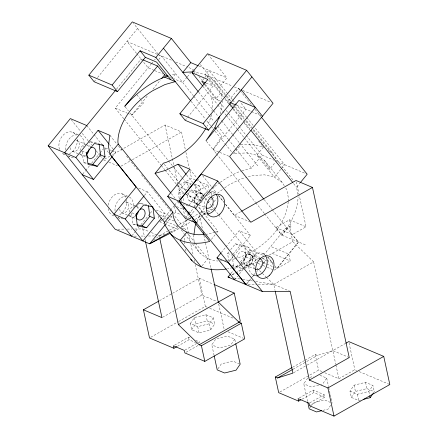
<?xml version="1.0" encoding="UTF-8"?>
<svg xmlns="http://www.w3.org/2000/svg" width="438" height="438" viewBox="0 0 438 438"><rect width="100%" height="100%" fill="white"/><g stroke="black" fill="none" stroke-linecap="round" stroke-linejoin="round"><path stroke-width="0.33" stroke-dasharray="2.19 1.64" d="M184.174 240.347L184.732 236.378M193.908 234.888C192.419 248.954 204.103 260.281 217.763 261.015M211.499 114.389L211.335 115.566A54.328 34.186 -38.7 0 1 207.026 126.21M211.948 111.208L212.846 104.846L211.395 96.918L220.221 100.658M220.528 113.973L222.34 101.112M288.242 201.825C285.209 229.03 260.955 250.908 235.748 258.551M288.33 201.184L288.604 199.252L286.874 189.807L285.357 187.442M196.963 221.557L199.816 214.631M216.054 153.245L213.071 149.522L222 136.273L216.613 129.56M201.015 212.852L205.433 206.314M190.322 323.512L194.423 317.545L205.898 314.708L213.279 317.835L214.631 324.093L210.53 330.055L199.055 332.891L191.674 329.77L190.322 323.512L197.702 326.639L209.178 323.797L213.279 317.835M191.674 329.77L195.775 323.802L207.251 320.966L214.631 324.093M214.083 355.388L211.806 344.848L215.907 338.886L227.382 336.045L234.763 339.171L235.474 342.467M234.763 339.171L230.662 345.139L219.186 347.975L211.806 344.848M217.965 368.791L221.316 363.912L232.792 361.076L239.559 363.94M307.596 401.575L303.748 383.792L307.848 377.83M319.937 375.251L326.704 378.12L322.603 384.082L321.328 384.394M309.907 407.734L311.029 406.103M311.402 405.561L313.258 402.861L324.733 400.02L330.268 402.369M330.624 405.314L328.018 409.108L322.28 410.532M360.633 400.053L358.722 400.524L351.342 397.397L349.989 391.139L354.085 385.177L365.56 382.341L372.941 385.467L374.293 391.725L373.548 392.809M351.342 397.397L355.437 391.435L366.913 388.599L374.293 391.725M349.989 391.139L357.37 394.266L368.845 391.43L372.941 385.467M94.121 81.747L95.845 79.628M97.575 77.51L137.587 28.486L133.524 23.422M116.448 89.204L141.074 59.031L142.301 59.552M123.79 118.725L115.254 108.093L151.088 64.178M151.51 63.658L152.785 62.097M154.477 60.022L155.326 58.982M158.715 59.634L161.578 56.124L193.382 95.774M82.656 174.165L85.218 171.028M85.645 170.508L89.91 165.279M91.613 163.188L99.716 153.262M100.143 152.742L103.127 149.079M127.507 113.278L131.794 115.095L147.792 95.484M152.982 89.128L160.335 80.116M171.581 78.703L175.671 73.688L169.955 75.32M112.708 155.95L115.698 152.293L113.601 149.681M186.96 77.28L182.717 82.47L173.766 78.676M187.382 76.759L190.776 72.604M192.468 70.523L193.317 69.483L187.026 66.822M202.635 80.263L204.683 77.756M205.088 77.258L206.725 75.248L231.894 85.908M185.143 120.302L213.103 86.045L208.63 80.472M207.946 54.29L226.906 77.915L218.929 87.693L214.456 80.734L205.296 74.613L193.421 71.827M144.425 195.474L147.409 191.817L165.027 213.771L162.044 217.429M136.136 206.752L137.428 205.17M137.861 204.639L139.153 203.057L148.378 204.957M240.358 89.407L238.469 88.607L227.869 101.6L229.66 102.355M131.986 235.639L135.402 231.461M135.824 230.935L138.813 227.278M140.943 224.667L149.9 213.689M150.327 213.169L152.462 210.558M179.186 198.584L178.332 191.871L186.095 182.361L191.362 183.445M206.429 141.26L213.071 149.522L245.948 109.248L250.843 111.323M162.547 219.964L170.262 210.519M170.502 210.218L174.116 205.794M174.543 205.269L177.647 201.469M179.684 198.967L180.598 197.85M165.832 223.955L171.805 216.64L173.054 218.201M189.008 205.181L196.771 195.671L195.315 184.256L199.827 186.172L201.288 197.582L193.525 207.092M185.274 218.332L188.258 214.675M188.685 214.155L193.377 208.406M193.804 207.88L207.448 191.16L209.331 191.959M201.737 199.208L202.975 197.691M180.615 227.618L186.895 219.92M187.311 219.411L189.824 216.328M190.245 215.819L195.288 209.638M196.558 223.112L205.942 211.62M214.045 201.688L216.602 198.556M263.435 147.064L256.783 155.216L246.884 152.895L235.398 153.508L233.416 154.072L240.949 144.841L251.56 144.277L263.435 147.064L262.581 146.002M241.929 170.825L251.407 168.126L262.028 155.112L273.942 160.16M211.362 239.383L215.102 234.801M216.766 232.764L218.014 231.237L197.105 205.181M244.311 137.937L269.534 169.369L275.392 162.191M275.814 161.682L277.068 160.144L272.595 153.185L253.356 129.215M202.044 265.828L207.864 258.694L195.184 242.887M280.78 169.364L274.402 177.171L264.503 174.85L253.016 175.463L245.921 177.483M281.201 168.838L284.601 164.672L253.788 126.27M221.25 252.627L225.515 247.404M225.942 246.879L239.164 230.678L250.448 235.463L233.388 256.361M228.691 261.398L227.661 253.345L228.954 251.757M230.678 249.644L235.425 243.835L244.645 245.734L249.162 247.645L250.618 259.055L244.152 266.983M233.038 254.199L239.936 245.745L249.162 247.645M229.123 261.59L232.961 256.887M297.856 194.362L296.553 187.25L299.953 183.084M231.007 273.361L233.569 270.23M233.996 269.704L238.683 263.955M240.391 261.869L250.202 249.846L263.282 255.387M231.757 265.297L238.343 266.654L240.495 264.01M240.927 263.484L246.101 257.144L244.645 245.734M234.604 279.811L237.588 276.148M239.296 274.062L243.134 269.359M243.561 268.833L256.783 252.633L239.164 230.678M263.616 255.184L285.373 228.521L289.502 226.189L291.035 226.84L289.518 219.81L275.809 227.557L281.968 235.228L286.912 229.173L291.035 226.84M245.888 284.59L250.58 278.842M251.007 278.316L255.272 273.093M260.391 266.824L261.245 265.778M263.375 263.167L265.937 260.03M246.939 283.627L250.777 278.924M252.485 276.832L255.042 273.701M256.75 271.609L257.604 270.564M263.145 263.769L266.134 260.112M131.794 115.095L143.511 103.023L141.436 100.444M208.061 202.783L211.576 199.159M212.03 198.688L214.762 195.874M153.667 240.478L159.218 235.89L168.739 230.508M217.494 193.191L222.597 189.44M224.721 187.875L228.444 185.132L240.714 178.972L245.275 177.669M170.19 232.113L174.302 229.775L174.576 231.029L171.532 232.589M232.135 274.681L243.889 267.996M244.475 267.662L252.704 262.981L252.972 264.234L254.905 266.112M109.954 156.142L103.439 159.826L106.483 161.118M110.551 155.808L165.066 125.005L181.502 131.964L185.367 149.84M121.063 166.122L131.728 160.094M132.32 159.761L181.502 131.964M195.195 179.854L191.521 178.299L177.812 186.046L186.993 189.939M209.43 191.696L208.05 185.301L194.341 193.049L187.606 190.196M160.034 221.387L162.044 220.248M163.697 219.318L167.721 217.045M174.039 213.47L175.764 212.496L181.37 214.872M208.159 194.647L211.105 192.983L211.663 195.567M169.336 230.174L188.384 219.411M188.981 219.077L199.098 213.355L214.456 208.493L213.481 203.971M179.104 228.472L174.576 231.029L170.738 232.244M181.19 227.295L190.957 221.776M191.532 221.447L193.257 220.473M195.009 219.482L202.082 215.485M202.668 215.157L207.388 212.49M207.973 212.156L213.87 208.827M225.493 204.201L234.401 215.299L240.922 211.62M159.448 300.731L171.92 293.684M172.517 293.345L199.241 278.245L213.613 284.333M275.809 227.557L292.338 234.56L306.047 226.813L299.318 195.704M256.996 261.962L243.846 268.916M262.455 258.88L265.329 257.254M269.354 254.982L292.852 241.699L289.502 226.189M162.558 317.315L175.649 309.912M176.246 309.573L201.841 295.113L217.062 301.558M150.688 337.282L178.009 321.842M178.605 321.508L205.329 306.403L207.207 307.197M274.057 270.186L290.29 261.01L288.801 254.111L270.733 246.457M292.852 241.699L313.624 261.869L273.745 284.404L257.555 284.563M174.538 345.133L188.504 337.244L190.935 338.273M177.406 346.321L189.046 339.746L195.737 342.576M184.907 350.099L197.708 342.866M198.288 342.538L199.454 341.881L199.723 343.129M186.03 352.272L198.25 345.368M292.573 367.274L304.476 360.545M305.072 360.211L315.19 354.495L317.446 355.448L332.809 350.586L349.245 357.55M293.044 369.239L306.14 361.837M306.731 361.503L317.446 355.448M293.52 372.787L306.616 365.385M307.213 365.051L345.21 343.578M279.882 391.999L318.574 370.137L322.269 371.703M299.258 397.961L313.219 390.066L324.169 394.709L324.711 397.211L309.584 405.758M302.127 399.149L313.761 392.574L324.711 397.211M324.728 372.743L338.892 378.744L354.835 369.732L356.713 370.526M309.622 402.927L324.169 394.709M232.282 274.84L235.326 273.279M235.934 272.967L243.238 269.228M242.241 264.388L253.761 258.601L257.511 260.188M164.978 234.067L159.218 235.89L157.866 235.907M214.965 232.102L208.11 234.056L206.084 234.166M215.578 231.932L218.014 231.237M235.102 258.738L227.902 260.479M309.71 377.37L313.526 376.423M318.782 385.029L311.128 386.918L303.748 383.792M220.467 260.873L221.82 260.802M225.198 260.621L227.229 260.511M117.822 229.173L124.567 229.107M127.266 229.079L131.986 229.036M134.685 229.008L142.777 228.932L148.865 231.51M134.258 236.137L137.631 236.104M141.003 236.071L145.049 236.033M148.427 236L155.172 235.934M248.111 284.656L256.882 284.569M234.073 277.999L240.123 278.973M242.816 279.411L252.901 281.037M255.589 281.475L273.745 284.404L290.18 291.369M90.485 141.715L99.048 143.478M193.903 184.951L199.827 186.172M82.147 151.762L83.521 162.503L86.812 163.182M188.258 206.008L183.177 204.716M131.477 213.24L132.851 223.977L136.147 224.656M231.943 265.948L233.635 266.665L242.855 268.565M185.827 194.417L190.776 196.273M305.302 244.787L280.43 234.582M242.871 90.474L271.182 102.465M234.407 86.97L240.068 89.368M154.247 70.408L148.121 67.813L143.144 61.616M154.86 70.666L162.821 74.038M236.827 105.388L245.948 109.248L240.144 102.016M115.254 108.093L126.894 113.02M198.885 66.045L226.906 77.915M158.72 54.827L171.931 60.422M175.704 62.021L186.396 66.554M157.176 54.263L126.976 41.468L136.377 53.179M157.8 54.526L161.578 56.124M206.205 83.127L213.103 86.045M251.456 111.581L261.245 115.731M169.517 76.874L170.732 77.389M277.708 161.753L306.551 173.968M213.071 149.522L219.192 152.112M219.799 152.375L229.594 156.525M195.808 180.117L208.05 185.301M289.518 219.81L306.047 226.813M72.839 132.396L78.38 134.745M213.47 191.964L216.547 193.273M107.545 148.843L104.408 147.513L109.062 153.311M110.053 149.905L111.307 150.437M111.936 150.699L115.698 152.293M209.961 192.222L214.346 194.083M90.387 141.819L93.212 143.018M186.095 182.361L190.607 184.272L182.843 193.782L178.332 191.871M209.572 192.331L211.105 192.983M285.373 228.521L286.912 229.173M77.192 140.729L86.855 144.825M201.381 193.333L205.006 194.872M205.614 195.129L210.448 197.177M90.901 146.577L87.211 145.016A5.793 4.265 -67 0 1 89.04 149.051M194.762 190.574A5.793 4.265 -67 0 1 193.87 200.199A5.793 4.265 -67 0 1 187.563 196.273A5.793 4.265 -67 0 1 194.762 190.574L201.535 193.443M196.771 195.671L201.288 197.582M185.805 194.499L200.5 200.724L191.11 189.019M108.92 162.148L117.444 165.756M234.401 215.299L250.235 222.006M82.059 151.094L86.012 152.763M72.5 151.324L79.141 154.143M79.749 154.395L86.122 157.056M189.369 200.79L196.142 203.659M196.689 203.933L197.899 204.442M198.502 204.699L205.148 207.513M63.307 153.919L64.539 154.444M68.229 156.01L70.08 156.788M83.521 162.503L86.905 163.938M203.938 213.492L208.247 215.315M138.627 188.094L147.409 191.817M176.766 206.654L184.239 209.824M188.603 211.669L192.337 213.251M185.11 216.454L191.959 219.356M272.228 253.356L290.29 261.01M122.169 193.875L128.942 196.739M262.8 253.443L266.496 255.004M156.229 210.043L171.805 216.64M267.021 256.975L268.264 257.5L272.436 262.701L273.246 266.441M139.153 203.057L143.106 204.732M235.425 243.835L239.936 245.745M159.782 214.981L167.88 218.409M168.504 218.671L174.105 221.048M250.202 249.846L254.374 255.047L259.98 257.424M262.471 258.48L266.211 260.062M266.83 260.325L272.436 262.701M126.522 202.203L136.185 206.298A5.793 4.265 -67 0 1 138.364 210.021M136.541 206.49L140.231 208.055M244.097 252.047L259.17 258.393M166.287 221.551L177.543 226.32M181.918 228.171L185.663 229.758L174.538 215.89M259.635 261.092L273.958 267.158M274.582 267.421L277.073 268.478L298.497 242.23L292.338 234.56M246.101 257.144L250.618 259.055M159.531 221.672L163.889 223.517M164.513 223.785L177.593 229.326L176.651 224.957M257.862 263.326L262.22 265.171M262.844 265.433L266.583 267.016M267.202 267.279L273.432 269.918M131.958 212.808L135.342 214.242M227.661 253.345L232.173 255.255M121.83 212.802L136.07 218.792M241.163 263.309L245.472 265.132M246.019 265.406L254.478 268.992M238.343 266.654L242.291 268.33M113.869 215.918L112.637 215.397A11.771 8.667 -67 0 1 108.285 208.597M118.178 217.741L119.41 218.266M253.268 274.965L257.577 276.789M132.851 223.977L136.24 225.411M151.302 232.54L159.218 235.89L159.503 237.226M209.703 308.253L234.073 318.579M359.209 371.583L389.825 384.553M228.067 331.801L243.462 338.322M195.802 340.331L199.454 341.881M268.286 150.305L272.595 153.185M282.034 182.274L264.415 160.319L256.783 155.216L274.402 177.171L282.034 182.274L284.99 186.873M256.838 267.99L266.014 276.898M266.496 277.369L273.745 284.404L275.042 290.405M125.164 106.834L128.487 110.973M238.469 88.607L239.75 90.206M240.177 90.737L251.27 104.567M255.113 109.352L261.086 116.798M232.386 99.601L208.844 70.266L205.296 74.613L223.254 96.99M232.813 100.132L235.381 103.335M235.808 103.866L246.512 117.203M246.939 117.734L253.361 125.739M214.456 80.734L226.424 95.654M226.851 96.185L231.127 101.512M235.403 106.839L244.809 118.561M246.517 120.691L252.929 128.679M200.39 64.589L224.913 95.15M225.34 95.681L230.47 102.076M232.605 104.737L233.465 105.804M233.892 106.335L244.152 119.12M245.86 121.255L251.417 128.181M253.126 130.31L294.265 181.578M206.725 75.248L223.725 96.431M224.141 96.946L229.151 103.193M233.416 108.514L243.227 120.751M243.654 121.282L250.054 129.259M293.57 183.527L296.553 187.25M224.962 99.119L229.665 104.978M230.092 105.514L232.66 108.706M233.087 109.243L242.488 120.959M244.201 123.094L249.759 130.02M258.732 141.206L260.446 143.335M260.873 143.872L262.154 145.465M193.744 70.014L196.306 73.206M198.868 76.398L202.279 80.652M205.269 84.375L219.35 101.928M219.777 102.459L224.475 108.312M226.178 110.436L238.557 125.859M238.984 126.39L245.811 134.904M246.238 135.435L262.028 155.112M204.809 84.994L215.912 98.829L220.823 92.818L221.869 98.555M202.969 86.417L217.379 104.375M217.806 104.912L225.931 115.03M226.358 115.566L237.046 128.881M237.473 129.418L243.884 137.406M198.628 92.1L213.158 110.217M213.591 110.748L218.288 116.607M218.721 117.143L221.283 120.335M221.71 120.872L232.397 134.187M232.824 134.723L239.236 142.711M239.668 143.248L258.568 166.801M193.81 96.305L208.745 114.926M209.167 115.457L213.864 121.31M217.702 126.095L227.941 138.868M228.368 139.399L235.195 147.913M235.622 148.444L251.407 168.126M137.587 28.486L157.872 53.77M191.094 101.331L205.203 118.912M206.911 121.041L210.76 125.837M211.187 126.368L212.895 128.498M215.036 131.165L224.869 143.418M225.296 143.949L231.707 151.942M264.158 199.602L271.839 209.172M272.266 209.703L298.3 242.148L276.876 268.395L274.779 265.778M136.804 53.71L142.733 61.096M216.481 153.776L255.31 202.17M255.737 202.706L264.273 213.339M264.7 213.87L281.765 235.146A65.196 41.024 -38.7 0 0 298.086 196.804M202.591 175.654L211.499 186.758M211.921 187.283L216.586 193.098M218.283 195.211L223.796 202.088M218.737 195.939L223.813 202.263M225.504 204.371L250.448 235.463M268.067 257.418L273.098 263.687M136.875 94.756L141.02 99.924M189.835 169.205L196.963 178.091M197.385 178.616L207.448 191.16M186.566 174.861L192.983 182.865M193.41 183.396L203.686 196.197M205.395 198.332L207.108 200.462M207.535 200.998L210.963 205.263M211.39 205.8L213.958 208.997M214.385 209.534L218.239 214.33M218.666 214.866L253.761 258.601M130.141 113.031L168.066 160.303M168.493 160.834L172.764 166.15M173.191 166.681L181.721 177.319M182.148 177.85L189.402 186.895M164.25 164.239L178.332 181.786M178.759 182.317L185.586 190.826M187.289 192.95L196.678 204.65M124.217 119.262L160.921 165M161.348 165.531L164.765 169.785M165.192 170.316L176.29 184.146M176.717 184.677L183.971 193.722M171.296 193.569L175.561 198.885M177.697 201.546L193.059 220.686M109.905 135.347L116.754 143.883M118.468 146.018L121.89 150.283M126.598 156.152L138.156 170.552M141.578 174.817L154.849 191.357M155.276 191.888L171.537 212.156M186.725 232.348L194.757 242.362M181.206 229.879L184.168 233.569M184.59 234.095L190.935 242M192.627 244.108L200.237 253.591M109.401 144.452L113.179 149.155M86.79 125.558L93.579 134.017M94 134.543L101.638 144.058M71.202 119.651L80.532 131.28M82.229 133.398L88.169 140.795M88.591 141.326L91.564 145.027M96.229 150.842L99.623 155.068M100.045 155.599L102.591 158.77M264.415 160.319L269.255 167.853L269.534 169.369M368.845 391.43L369.519 394.561M365.56 382.341L366.913 388.599M349.037 342.883L354.835 369.732M357.37 394.266L358.722 400.524M354.085 385.177L355.437 391.435M296.312 181.803L299.176 195.041M313.624 261.869L335.776 364.339M335.919 364.991L338.892 378.744M326.704 378.12L328.555 386.683M328.697 387.34L332.113 403.146M315.19 354.495L318.574 370.137M313.219 390.066L313.761 392.574M254.374 255.047L255.989 262.532M185.936 152.484L189.375 168.373M189.944 171.017L191.521 178.299M199.389 214.691L202.274 228.034M203.856 235.37L210.924 268.056M218.704 304.038L224.234 329.579M209.178 323.797L210.53 330.055M199.241 278.245L205.329 306.403M165.066 125.005L174.006 166.363M174.149 167.031L177.899 184.376M178.047 185.044L180.642 197.051M181.217 199.717L181.65 201.721M182.947 207.721L184.825 216.394M185.542 219.728L188.428 233.071M188.575 233.739L190.306 241.743M190.88 244.415L193.191 255.086M194.198 259.756L194.631 261.76M195.206 264.426L201.841 295.113M205.898 314.708L207.251 320.966M174.412 206.227L175.764 212.496M197.702 326.639L199.055 332.891M194.423 317.545L195.775 323.802M188.504 337.244L189.046 339.746M158.315 216.06L159.125 219.799M142.777 228.932L144.507 236.936M145.088 239.602L145.372 240.938M232.26 255.929L233.635 266.665M183.445 198.48L183.872 201.836M108.345 205.11A11.771 8.667 -67 0 1 116.508 193.848A11.771 8.667 -67 0 1 125.98 198.299M126.341 199.586A11.771 8.667 -67 0 1 119.601 214.801M59.497 149.495A11.771 8.667 -67 0 1 64.172 134.17A11.771 8.667 -67 0 1 76.135 135.649M77.192 139.196A11.771 8.667 -67 0 1 67.885 154.291M64.375 154.302A11.771 8.667 -67 0 1 61.429 152.616M85.591 155.129A5.793 4.265 -67 0 1 80.543 153.82M80.006 150.749A5.793 4.265 -67 0 1 85.027 144.562M134.926 216.602A5.793 4.265 -67 0 1 129.686 214.888M129.336 212.222A5.793 4.265 -67 0 1 135.107 206.019M76.108 140.45A5.793 4.265 -67 0 1 79.289 145.892A5.793 4.265 -67 0 1 74.356 151.581A5.793 4.265 -67 0 1 70.315 147.135M125.438 201.923A5.793 4.265 -67 0 1 128.619 207.366A5.793 4.265 -67 0 1 123.686 213.06A5.793 4.265 -67 0 1 119.645 208.608M129.445 197.001A11.771 8.667 -67 0 1 133.136 207.623M129.429 215.189A11.771 8.667 -67 0 1 128.613 216.016M123.385 218.754A11.771 8.667 -67 0 1 117.532 216.963M115.002 210.902A11.771 8.667 -67 0 1 126.741 196.169M80.116 135.523A11.771 8.667 -67 0 1 83.685 146.735M73.453 157.357A11.771 8.667 -67 0 1 68.629 155.873M65.727 149.993A11.771 8.667 -67 0 1 77.411 134.696M197.773 204.212A5.793 4.265 -67 0 1 194.565 198.934A5.793 4.265 -67 0 1 199.263 193.125A5.793 4.265 -67 0 1 203.56 197.056M202.175 201.726A5.793 4.265 -67 0 1 201.557 202.487M205.433 207.388A5.793 4.265 -67 0 1 204.551 201.655A5.793 4.265 -67 0 1 208.795 197.248M254.763 268.861A5.793 4.265 -67 0 1 253.881 263.129A5.793 4.265 -67 0 1 258.124 258.727M256.646 275.529A11.771 8.667 -67 0 1 249.863 261.294A11.771 8.667 -67 0 1 264.678 254.746M211.269 191.395A11.771 8.667 -67 0 1 215.343 193.267M206.139 214.062A11.771 8.667 -67 0 1 199.504 205.553M200.177 200.839A11.771 8.667 -67 0 1 207.689 191.986M241.639 264.689A65.196 41.024 -38.7 0 1 233.23 267.487M232.583 267.656A65.196 41.024 -38.7 0 1 227.503 268.79M186.019 251.084A65.196 41.024 -38.7 0 1 185.241 248.57M184.382 243.867A65.196 41.024 -38.7 0 1 184.19 241.059M212.726 188.209A65.196 41.024 -38.7 0 1 214.286 186.895M214.812 186.462A65.196 41.024 -38.7 0 1 219.701 182.706M220.259 182.312A65.196 41.024 -38.7 0 1 240.632 171.176M198.321 204.108A5.793 4.265 -67 0 1 194.308 199.624A5.793 4.265 -67 0 1 198.567 193.18A5.793 4.265 -67 0 1 203.32 196.542M236.892 257.747A5.793 4.265 -67 0 1 241.913 251.598A5.793 4.265 -67 0 1 245.899 256.564A5.793 4.265 -67 0 1 240.884 262.712M250.552 264.3A5.793 4.265 -67 0 0 250.711 254.812A5.793 4.265 -67 0 0 243.835 261.218A5.793 4.265 -67 0 0 250.552 264.3M249.972 264.541A5.793 4.265 -67 0 0 250.87 254.916A5.793 4.265 -67 0 0 243.665 260.615A5.793 4.265 -67 0 0 249.972 264.541"/><path stroke-width="0.66" d="M194.001 234.248L195.173 225.893L195.923 224.081M170.869 193.038L155.085 173.36L165.882 170.283L178.003 164.195L189.835 169.205L167.655 196.377L178.939 201.157L255.425 107.469L238.902 100.466L206.008 140.735L214.959 127.491L219.515 116.431M363.184 399.423L370.198 397.688L373.176 393.351M170.76 79.705L156.667 62.141L145.383 57.362L117.422 91.619L94.121 81.747L88.832 75.161L132.303 21.9L171.406 38.467L190.787 62.618L198.261 65.782M170.316 233.213L149.626 243.813L115.123 229.2L48.175 145.766L70.354 118.594L86.79 125.558M88.832 75.161L112.133 85.032L140.094 50.775L155.895 57.466L190.667 100.8M115.588 90.266L64.61 152.731L131.559 236.164M155.895 57.466L171.406 38.467M48.175 145.766L75.9 157.51L98.079 130.338L109.905 135.347L108.416 145.942L109.933 154.236L164.546 222.296L165.104 225.34L170.913 234.379L192.058 260.725M167.694 76.102L164.661 74.816L157.614 66.034L124.742 106.314C136.459 92.927 151.044 81.517 168.05 75.862M161.633 78.528L164.661 74.816M88.131 163.451L92.741 164.403L100.505 154.893L99.13 144.151M164.874 76.77L164.606 77.099L175.277 81.621L164.956 84.561L152.687 90.726A54.328 34.186 -38.7 0 0 117.91 142.208L118.244 144.047L172.862 212.112C173.032 227.738 189.846 236.985 204.059 234.275M103.56 145.394L94.34 143.494L86.576 153.004L88.038 164.414L97.258 166.314L105.021 156.804L103.56 145.394L101.868 144.677M109.933 154.236L118.244 144.047M82.229 174.685L93.518 179.471L112.287 156.476M190.787 62.618L182.81 72.39L193.421 71.827M202.548 85.892L192.014 72.768L207.524 53.764L246.632 70.326L273.071 103.264L229.594 156.525L263.731 199.071M251.916 76.913L208.444 130.174L185.143 120.302L179.859 113.716L207.82 79.459L192.014 72.768M155.085 173.36L163.396 163.171L165.794 162.487A54.328 34.186 -38.7 0 0 205.75 128.509M111.597 156.47L136.119 187.031L113.946 214.209L125.23 218.989L143.998 195.994M179.859 113.716L203.161 123.587L246.632 70.326M136.804 224.793L142.071 225.877L149.834 216.367L148.46 205.625M152.889 206.867L143.669 204.968L135.906 214.478L137.368 225.888L146.588 227.787L154.351 218.277L152.977 207.541M161.617 217.949L142.848 240.944L125.23 218.989M246.085 284.673L179.137 201.245L201.316 174.067L217.757 181.031L250.843 222.263L312.469 187.442L349.245 357.55L309.365 380.085L290.18 291.369L262.526 291.637L228.023 277.024L230.58 273.887M164.546 222.296L172.862 212.112M165.405 224.48L149.626 243.813L169.605 232.447M179.137 201.245L195.578 208.203L217.757 181.031M186.725 232.348L180.073 240.5L201.212 266.846M234.604 279.811L216.985 257.851L220.823 253.148M300.38 182.564L307.18 174.236L261.513 117.329M241.513 211.28L296.028 180.478L312.469 187.442M176.826 346.65L173.919 348.292L149.5 337.95L143.412 309.792L158.857 301.065M173.919 348.292L173.377 345.79L184.327 350.427L184.869 352.929L204.809 361.377L244.689 338.842L241.311 323.2L201.425 345.735L199.17 344.777L178.397 324.613L234.226 293.066L240.32 321.224L238.546 322.226M199.17 344.777L239.049 322.242L241.311 323.2M300.961 399.806L298.634 401.12L278.688 392.672L275.31 377.03L291.976 367.613M275.31 377.03L277.566 377.983L292.447 369.579M345.801 343.244L348.752 341.574L383.737 356.395L389.825 384.553L333.997 416.1L309.584 405.758L309.042 403.256L298.092 398.618L298.634 401.12M309.365 380.085L327.909 387.942L383.737 356.395M277.566 377.983L292.923 373.121L275.332 291.741M321.64 410.685L316.543 411.95L309.162 408.824L307.739 402.237M228.023 277.024L229.37 277.238M142.908 59.809L157.614 66.034M230.257 102.607L235.633 104.885M205.581 82.859L201.819 81.265L204.382 84.463M100.505 154.893L105.021 156.804M92.741 164.403L97.258 166.314M149.834 216.367L154.351 218.277M142.071 225.877L146.588 227.787M216.985 257.851L228.269 262.636L245.888 284.59M214.237 284.596L234.226 293.066M143.412 309.792L161.961 317.649L145.52 241.601M170.913 234.379C181.381 243.687 196.624 245.039 209.698 241.426L193.486 221.217M239.049 322.242L218.283 302.072L211.072 268.724M241.327 89.905L262.471 116.251M229.578 103.724L232.989 107.983M250.908 130.327L292.715 182.465M163.429 48.24L198.2 91.569M214.959 127.491L216.202 129.04M203.161 123.587L208.444 130.174M140.094 50.775L145.383 57.362M178.003 164.195L186.134 174.329M112.133 85.032L117.422 91.619M195.578 208.203L262.526 291.637M178.939 201.157L196.558 223.112L185.274 218.332L167.655 196.377M98.079 130.338L108.985 143.932M75.9 157.51L93.518 179.471M369.792 395.81L370.198 397.688M327.909 387.942L333.997 416.1M235.759 343.786L240.172 364.202L236.077 370.165L224.601 373.001L217.221 369.875L214.226 356.045M203.281 232.698L203.714 234.702M201.425 345.735L204.809 361.377M159.651 237.894L178.397 324.613M89.018 149.495A5.793 4.265 -67 0 1 86.669 154.34M138.348 210.974A5.793 4.265 -67 0 1 135.999 215.814M211.05 197.429A5.793 4.265 -67 0 1 212.578 204.508A5.793 4.265 -67 0 1 206.358 208.028M259.296 258.623A5.793 4.265 -67 0 1 262.181 265.28A5.793 4.265 -67 0 1 255.688 269.501M265.45 255.644A11.771 8.667 -67 0 1 265.91 267.821A11.771 8.667 -67 0 1 256.646 275.529M216.12 194.171A11.771 8.667 -67 0 1 216.58 206.347A11.771 8.667 -67 0 1 207.311 214.056M226.2 269.014A65.196 41.024 -38.7 0 1 190.705 259.247M90.617 147.776A5.793 4.265 -67 0 1 95.812 151.92A5.793 4.265 -67 0 1 90.376 158.578A5.793 4.265 -67 0 1 87.069 152.123M139.946 209.249A5.793 4.265 -67 0 1 145.142 213.394A5.793 4.265 -67 0 1 139.706 220.057A5.793 4.265 -67 0 1 136.399 213.596M269.244 275.584A11.771 8.667 -67 0 0 269.573 256.312A11.771 8.667 -67 0 0 255.6 269.321A11.771 8.667 -67 0 0 269.244 275.584M219.914 214.111A11.771 8.667 -67 0 0 220.243 194.833A11.771 8.667 -67 0 0 206.271 207.842A11.771 8.667 -67 0 0 219.914 214.111"/></g></svg>
